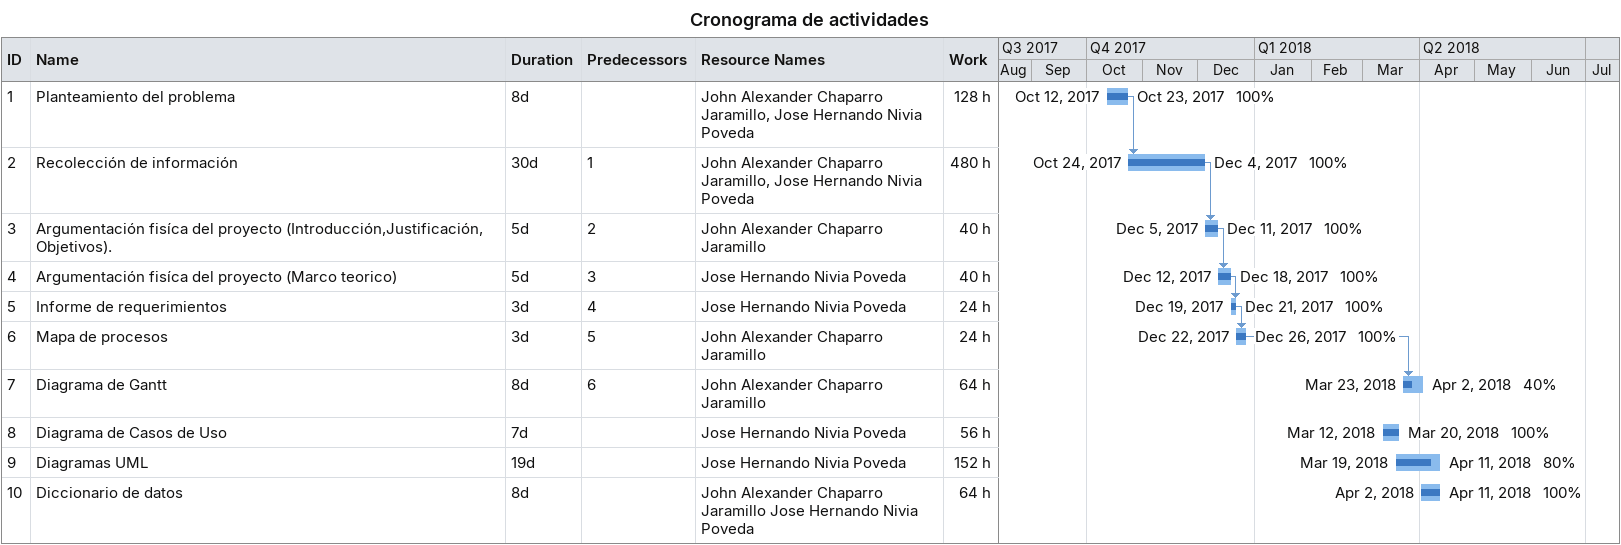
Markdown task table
Cronograma de actividades

| ID | Task | Duration | Start | Finish | Predecessors | Resources | % complete | Work (h) |
|---|---|---|---|---|---|---|---|---|
| 1 | Planteamiento del problema | 8d | 2017-10-12 | 2017-10-23 |  | John Alexander Chaparro Jaramillo, Jose Hernando Nivia Poveda | 100 | 128 |
| 2 | Recolección de información | 30d | 2017-10-24 | 2017-12-04 | 1 | John Alexander Chaparro Jaramillo, Jose Hernando Nivia Poveda | 100 | 480 |
| 3 | Argumentación fisíca del proyecto (Introducción,Justificación, Objetivos). | 5d | 2017-12-05 | 2017-12-11 | 2 | John Alexander Chaparro Jaramillo | 100 | 40 |
| 4 | Argumentación fisíca del proyecto (Marco teorico) | 5d | 2017-12-12 | 2017-12-18 | 3 | Jose Hernando Nivia Poveda | 100 | 40 |
| 5 | Informe de requerimientos | 3d | 2017-12-19 | 2017-12-21 | 4 | Jose Hernando Nivia Poveda | 100 | 24 |
| 6 | Mapa de procesos | 3d | 2017-12-22 | 2017-12-26 | 5 | John Alexander Chaparro Jaramillo | 100 | 24 |
| 7 | Diagrama de Gantt | 8d | 2018-03-23 | 2018-04-02 | 6 | John Alexander Chaparro Jaramillo | 40 | 64 |
| 8 | Diagrama de Casos de Uso | 7d | 2018-03-12 | 2018-03-20 |  | Jose Hernando Nivia Poveda | 100 | 56 |
| 9 | Diagramas UML | 19d | 2018-03-19 | 2018-04-11 |  | Jose Hernando Nivia Poveda | 80 | 152 |
| 10 | Diccionario de datos | 8d | 2018-04-02 | 2018-04-11 |  | John Alexander Chaparro Jaramillo Jose Hernando Nivia Poveda | 100 | 64 |
